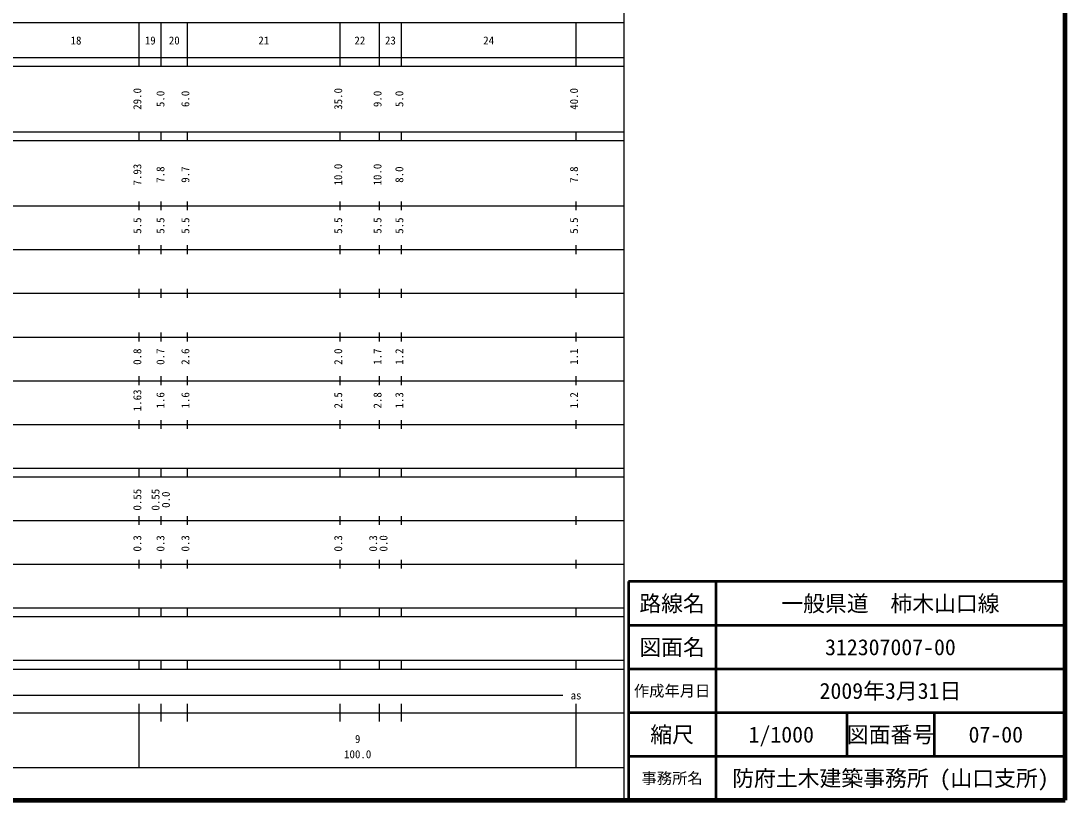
# Model space of a CAD drawing. Units: millimetres on the paper, enlarged 1000 times. Extents: x 40000 to 680000, y 20000 to 380000.
# Drawn here: x 440877 to 680000, y 20000 to 198357 of the extents above; entities that cross this region are included whole.
import ezdxf
from ezdxf.enums import TextEntityAlignment as Align

# ---------------------------------------------------------------- set-up
doc = ezdxf.new("R2010")
doc.units = ezdxf.units.MM
doc.header["$LTSCALE"] = 1000
for name, color, linetype, lineweight in [('M-TTL', 2, 'Continuous', 140), ('M-TTL-BAND', 7, 'Continuous', 25), ('M-TTL-FRAM', 2, 'Continuous', 50), ('M-TTL-LINE', 7, 'Continuous', 50)]:
    doc.layers.add(name, color=color, linetype=linetype, lineweight=lineweight)
doc.layers.add('M-TTL-TXT', color=7, linetype='Continuous')
doc.styles.add('ＭＳ ゴシック', font='')
doc.styles.get('ＭＳ ゴシック').set_extended_font_data('MS Gothic')

msp = doc.modelspace()

# ---------------------------------------------------------------- linework, layer by layer
at = {"layer": 'M-TTL'}
for p, q in [((680000, 20000), (680000, 380000)), ((40000, 20000), (680000, 20000))]:
    msp.add_line(p, q, dxfattribs=at)
at = {"layer": 'M-TTL-BAND'}
for p, q in [((579000, 20000), (579000, 370000)), ((68000, 198000), (579000, 198000)), ((468000, 188000), (468000, 198000)), ((473000, 188000), (473000, 198000)), ((479000, 188000), (479000, 198000)), ((514000, 188000), (514000, 198000)), ((523000, 188000), (523000, 198000)), ((528000, 188000), (528000, 198000)), ((568000, 188000), (568000, 198000)), ((40000, 190000), (579000, 190000)), ((40000, 188000), (579000, 188000)), ((40000, 173000), (579000, 173000)), ((468000, 171000), (468000, 173000)), ((473000, 171000), (473000, 173000)), ((479000, 171000), (479000, 173000)), ((514000, 171000), (514000, 173000)), ((523000, 171000), (523000, 173000)), ((528000, 171000), (528000, 173000)), ((568000, 171000), (568000, 173000)), ((40000, 171000), (579000, 171000)), ((40000, 156000), (579000, 156000)), ((468000, 155000), (468000, 157000)), ((473000, 155000), (473000, 157000)), ((479000, 155000), (479000, 157000)), ((514000, 155000), (514000, 157000)), ((523000, 155000), (523000, 157000)), ((528000, 155000), (528000, 157000)), ((568000, 155000), (568000, 157000)), ((46000, 146000), (579000, 146000)), ((468000, 145000), (468000, 147000)), ((473000, 145000), (473000, 147000)), ((479000, 145000), (479000, 147000)), ((514000, 145000), (514000, 147000)), ((523000, 145000), (523000, 147000)), ((528000, 145000), (528000, 147000)), ((568000, 145000), (568000, 147000)), ((468000, 135000), (468000, 137000)), ((473000, 135000), (473000, 137000)), ((479000, 135000), (479000, 137000)), ((514000, 135000), (514000, 137000)), ((523000, 135000), (523000, 137000)), ((528000, 135000), (528000, 137000)), ((568000, 135000), (568000, 137000)), ((52000, 136000), (579000, 136000)), ((468000, 125000), (468000, 127000)), ((473000, 125000), (473000, 127000)), ((479000, 125000), (479000, 127000)), ((514000, 125000), (514000, 127000)), ((523000, 125000), (523000, 127000)), ((528000, 125000), (528000, 127000)), ((568000, 125000), (568000, 127000)), ((46000, 126000), (579000, 126000)), ((52000, 116000), (579000, 116000)), ((468000, 115000), (468000, 117000)), ((473000, 115000), (473000, 117000)), ((479000, 115000), (479000, 117000)), ((514000, 115000), (514000, 117000)), ((523000, 115000), (523000, 117000)), ((528000, 115000), (528000, 117000)), ((568000, 115000), (568000, 117000)), ((46000, 106000), (579000, 106000)), ((468000, 105000), (468000, 107000)), ((473000, 105000), (473000, 107000)), ((479000, 105000), (479000, 107000)), ((514000, 105000), (514000, 107000)), ((523000, 105000), (523000, 107000)), ((528000, 105000), (528000, 107000)), ((568000, 105000), (568000, 107000)), ((40000, 96000), (579000, 96000)), ((468000, 94000), (468000, 96000)), ((473000, 94000), (473000, 96000)), ((479000, 94000), (479000, 96000)), ((514000, 94000), (514000, 96000)), ((523000, 94000), (523000, 96000)), ((528000, 94000), (528000, 96000)), ((568000, 94000), (568000, 96000)), ((40000, 94000), (579000, 94000)), ((49000, 84000), (579000, 84000)), ((468000, 83000), (468000, 85000)), ((473000, 83000), (473000, 85000)), ((479000, 83000), (479000, 85000)), ((514000, 83000), (514000, 85000)), ((523000, 83000), (523000, 85000)), ((528000, 83000), (528000, 85000)), ((568000, 83000), (568000, 85000)), ((468000, 73000), (468000, 75000)), ((473000, 73000), (473000, 75000)), ((479000, 73000), (479000, 75000)), ((514000, 73000), (514000, 75000)), ((523000, 73000), (523000, 75000)), ((528000, 73000), (528000, 75000)), ((568000, 73000), (568000, 75000)), ((40000, 74000), (579000, 74000)), ((40000, 64000), (579000, 64000)), ((468000, 62000), (468000, 64000)), ((473000, 62000), (473000, 64000)), ((479000, 62000), (479000, 64000)), ((514000, 62000), (514000, 64000)), ((523000, 62000), (523000, 64000)), ((528000, 62000), (528000, 64000)), ((568000, 62000), (568000, 64000)), ((40000, 62000), (579000, 62000)), ((40000, 52000), (579000, 52000)), ((468000, 50000), (468000, 52000)), ((473000, 50000), (473000, 52000)), ((479000, 50000), (479000, 52000)), ((514000, 50000), (514000, 52000)), ((523000, 50000), (523000, 52000)), ((528000, 50000), (528000, 52000)), ((568000, 50000), (568000, 52000)), ((40000, 50000), (579000, 50000)), ((71000, 44000), (565000, 44000)), ((468000, 27500), (468000, 42000)), ((473000, 38000), (473000, 42000)), ((479000, 38000), (479000, 42000)), ((514000, 38000), (514000, 42000)), ((523000, 38000), (523000, 42000)), ((528000, 38000), (528000, 42000)), ((568000, 27500), (568000, 42000)), ((40000, 40000), (579000, 40000)), ((68000, 27500), (579000, 27500))]:
    msp.add_line(p, q, dxfattribs=at)
at = {"layer": 'M-TTL-FRAM'}
for p, q in [((680000, 70000), (580000, 70000)), ((580000, 70000), (580000, 20000))]:
    msp.add_line(p, q, dxfattribs=at)
at = {"layer": 'M-TTL-LINE'}
for p, q in [((600000, 70000), (600000, 20000)), ((680000, 60000), (580000, 60000)), ((680000, 50000), (580000, 50000)), ((680000, 40000), (580000, 40000)), ((630000, 40000), (630000, 30000)), ((650000, 40000), (650000, 30000)), ((680000, 30000), (580000, 30000))]:
    msp.add_line(p, q, dxfattribs=at)

# ---------------------------------------------------------------- texts
at = {"layer": 'M-TTL-BAND', "style": 'ＭＳ ゴシック'}
for s, p in [('18', (453500, 192405)), ('19', (470500, 192405)), ('20', (476000, 192405)), ('21', (496500, 192405)), ('22', (518500, 192405)), ('23', (525500, 192405)), ('24', (548000, 192405)), ('as', (568000, 42500)), ('9', (518000, 32523)), ('100.0', (518000, 29033))]:
    msp.add_text(s, height=1833, dxfattribs=at).set_placement(p, align=Align.BOTTOM_CENTER)
for s, p in [('29.0', (469000, 180500)), ('5.0', (474296, 180500)), ('6.0', (480000, 180500)), ('35.0', (515000, 180500)), ('9.0', (524000, 180500)), ('5.0', (529000, 180500)), ('40.0', (569000, 180500)), ('7.93', (469000, 163174)), ('10.0', (515000, 163174)), ('10.0', (524000, 163174)), ('7.8', (474296, 163174)), ('9.7', (480000, 163174)), ('8.0', (529000, 163174)), ('7.8', (569000, 163174)), ('5.5', (469000, 151500)), ('5.5', (474296, 151500)), ('5.5', (480000, 151500)), ('5.5', (515000, 151500)), ('5.5', (524000, 151500)), ('5.5', (529000, 151500)), ('5.5', (569000, 151500)), ('0.8', (469000, 121500)), ('0.7', (474296, 121500)), ('2.6', (480000, 121500)), ('2.0', (515000, 121500)), ('1.7', (524000, 121500)), ('1.2', (529000, 121500)), ('1.1', (569000, 121500)), ('1.63', (469000, 111500)), ('1.6', (474296, 111500)), ('1.6', (480000, 111500)), ('2.5', (515000, 111500)), ('2.8', (524000, 111500)), ('1.3', (529000, 111500)), ('1.2', (569000, 111500)), ('0.55', (469000, 88764)), ('0.55', (473160, 88764)), ('0.0', (475530, 88764)), ('0.3', (469000, 78764)), ('0.3', (474296, 78764)), ('0.3', (480000, 78764)), ('0.3', (515000, 78764)), ('0.3', (523000, 78764)), ('0.0', (525370, 78764))]:
    msp.add_text(s, height=1833, rotation=90, dxfattribs=at).set_placement(p, align=Align.BOTTOM_CENTER)
at = {"layer": 'M-TTL-TXT', "style": 'ＭＳ ゴシック'}
for s, height, p in [('路線名', 3666, (590000, 65000)), ('一般県道\u3000柿木山口線', 3666, (640000, 65000)), ('図面名', 3666, (590000, 55000)), ('312307007-00', 3666, (640000, 55000)), ('作成年月日', 2566, (590000, 45000)), ('2009年3月31日', 3666, (640000, 45000)), ('縮尺', 3666, (590000, 35000)), ('1/1000', 3666, (615000, 35000)), ('図面番号', 3666, (640000, 35000)), ('07-00', 3666, (664125, 35000)), ('事務所名', 2566, (590000, 25000)), ('防府土木建築事務所 (山口支所)', 3666, (640000, 25000))]:
    msp.add_text(s, height=height, dxfattribs=at).set_placement(p, align=Align.MIDDLE_CENTER)

doc.saveas('drawing.dxf')
